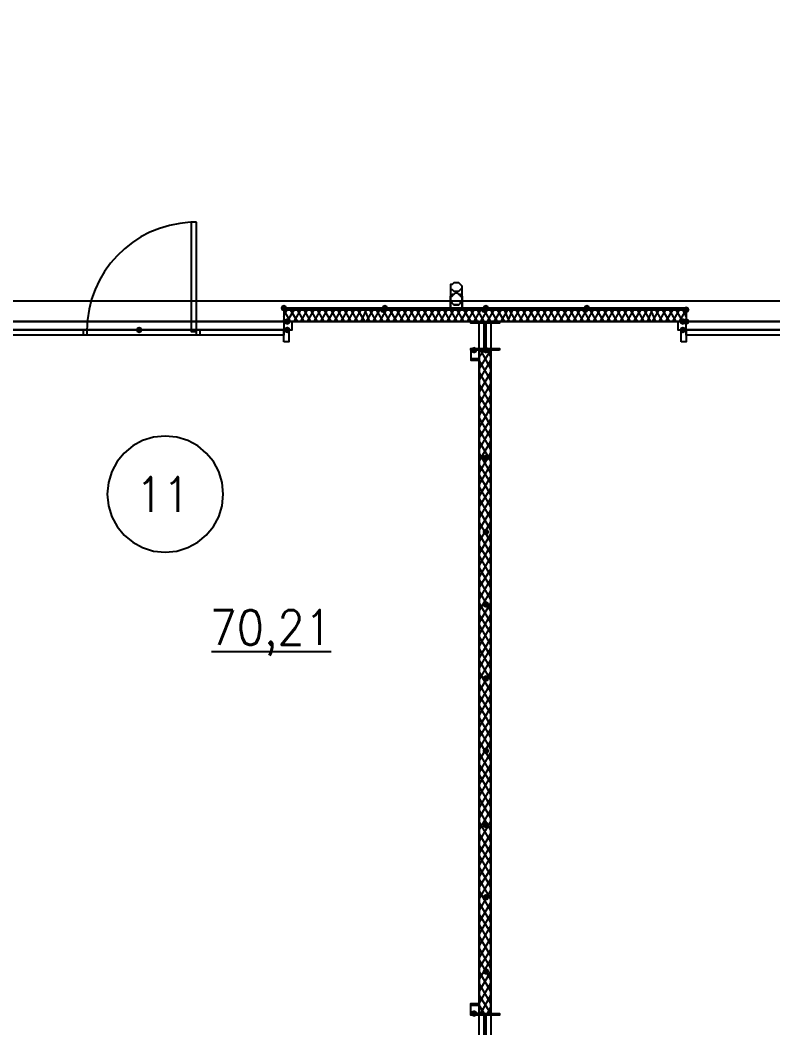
# Model space of a CAD drawing. Header units: millimetres. Extents: x 0 to 420, y 0 to 297.
# Drawn here: x 174.3 to 193.23, y 204.45 to 229.79 of the extents above; entities that cross this region are included whole.
import ezdxf

# ---------------------------------------------------------------- set-up
doc = ezdxf.new("R2010")
doc.units = ezdxf.units.MM
doc.layers.get('0').update_dxf_attribs({"linetype": 'CONTINUOUS'})
doc.styles.get("Standard").update_dxf_attribs({"font": 'STANDARD'})

msp = doc.modelspace()

# ---------------------------------------------------------------- hatches: boundary and pattern name
at = {"true_color": 0x0000fe}
for points in [[(181.017333, 222.546333), (180.992462, 222.486537), (180.932667, 222.461667), (180.872871, 222.486537), (180.848, 222.546333), (180.872871, 222.606129), (180.932667, 222.631), (180.992462, 222.606129)], [(183.515, 222.504), (183.490129, 222.444204), (183.430333, 222.419333), (183.370538, 222.444204), (183.345667, 222.504), (183.370537, 222.563796), (183.430333, 222.588667), (183.490129, 222.563796)], [(183.557333, 222.546333), (183.532462, 222.486537), (183.472667, 222.461667), (183.412871, 222.486537), (183.388, 222.546333), (183.412871, 222.606129), (183.472667, 222.631), (183.532462, 222.606129)], [(186.055, 222.504), (186.030129, 222.444204), (185.970333, 222.419333), (185.910538, 222.444204), (185.885667, 222.504), (185.910537, 222.563796), (185.970333, 222.588667), (186.030129, 222.563796)], [(186.055, 222.504), (186.030129, 222.444204), (185.970333, 222.419333), (185.910538, 222.444204), (185.885667, 222.504), (185.910537, 222.563796), (185.970333, 222.588667), (186.030129, 222.563796)], [(186.097333, 222.546333), (186.072463, 222.486537), (186.012667, 222.461667), (185.952871, 222.486537), (185.928, 222.546333), (185.952871, 222.606129), (186.012667, 222.631), (186.072462, 222.606129)], [(186.097333, 222.546333), (186.072463, 222.486537), (186.012667, 222.461667), (185.952871, 222.486537), (185.928, 222.546333), (185.952871, 222.606129), (186.012667, 222.631), (186.072462, 222.606129)], [(188.595, 222.504), (188.570129, 222.444204), (188.510333, 222.419333), (188.450538, 222.444204), (188.425667, 222.504), (188.450537, 222.563796), (188.510333, 222.588667), (188.570129, 222.563796)], [(188.637333, 222.546333), (188.612462, 222.486537), (188.552667, 222.461667), (188.492871, 222.486537), (188.468, 222.546333), (188.492871, 222.606129), (188.552667, 222.631), (188.612462, 222.606129)], [(191.135, 222.504), (191.110129, 222.444204), (191.050333, 222.419333), (190.990538, 222.444204), (190.965667, 222.504), (190.990537, 222.563796), (191.050333, 222.588667), (191.110129, 222.563796)]]:
    msp.add_hatch(color=0, dxfattribs=at).paths.add_polyline_path(points, flags=0)
at = {"true_color": 0x000007}
h = msp.add_hatch(color=0, dxfattribs=at)
h.paths.add_polyline_path([(185.970333, 222.546333), (180.932667, 222.546333), (185.970333, 222.504)], flags=0)
h.paths.add_polyline_path([(180.932667, 222.546333), (185.970333, 222.504), (180.932667, 222.504)], flags=0)
h = msp.add_hatch(color=0, dxfattribs=at)
h.paths.add_polyline_path([(191.050333, 222.546333), (186.012667, 222.546333), (191.050333, 222.504)], flags=0)
h.paths.add_polyline_path([(186.012667, 222.546333), (191.050333, 222.504), (186.012667, 222.504)], flags=0)
for points in [[(181.102, 222.207667), (181.077129, 222.147871), (181.017333, 222.123), (180.957538, 222.147871), (180.932667, 222.207667), (180.957537, 222.267462), (181.017333, 222.292333), (181.077129, 222.267463)], [(191.050333, 222.207667), (191.025463, 222.147871), (190.965667, 222.123), (190.905871, 222.147871), (190.881, 222.207667), (190.905871, 222.267462), (190.965667, 222.292333), (191.025462, 222.267463)], [(191.135, 222.207667), (191.110129, 222.147871), (191.050333, 222.123), (190.990538, 222.147871), (190.965667, 222.207667), (190.990537, 222.267462), (191.050333, 222.292333), (191.110129, 222.267463)], [(177.376667, 221.996), (177.351796, 221.936204), (177.292, 221.911333), (177.232204, 221.936204), (177.207333, 221.996), (177.232204, 222.055796), (177.292, 222.080667), (177.351796, 222.055796)], [(177.376667, 221.996), (177.351796, 221.936204), (177.292, 221.911333), (177.232204, 221.936204), (177.207333, 221.996), (177.232204, 222.055796), (177.292, 222.080667), (177.351796, 222.055796)], [(181.102, 221.996), (181.077129, 221.936204), (181.017333, 221.911333), (180.957538, 221.936204), (180.932667, 221.996), (180.957537, 222.055796), (181.017333, 222.080667), (181.077129, 222.055796)], [(191.050333, 221.996), (191.025463, 221.936204), (190.965667, 221.911333), (190.905871, 221.936204), (190.881, 221.996), (190.905871, 222.055796), (190.965667, 222.080667), (191.025462, 222.055796)], [(185.801, 221.488), (185.776129, 221.428204), (185.716333, 221.403333), (185.656538, 221.428204), (185.631667, 221.488), (185.656537, 221.547796), (185.716333, 221.572667), (185.776129, 221.547796)], [(186.097333, 221.488), (186.072463, 221.428204), (186.012667, 221.403333), (185.952871, 221.428204), (185.928, 221.488), (185.952871, 221.547796), (186.012667, 221.572667), (186.072462, 221.547796)], [(186.097333, 218.778667), (186.072463, 218.718871), (186.012667, 218.694), (185.952871, 218.718871), (185.928, 218.778667), (185.952871, 218.838462), (186.012667, 218.863333), (186.072462, 218.838463)], [(186.097333, 216.916), (186.072463, 216.856204), (186.012667, 216.831333), (185.952871, 216.856204), (185.928, 216.916), (185.952871, 216.975796), (186.012667, 217.000667), (186.072462, 216.975796)], [(186.097333, 215.095667), (186.072463, 215.035871), (186.012667, 215.011), (185.952871, 215.035871), (185.928, 215.095667), (185.952871, 215.155462), (186.012667, 215.180333), (186.072462, 215.155463)], [(186.097333, 213.233), (186.072463, 213.173204), (186.012667, 213.148333), (185.952871, 213.173204), (185.928, 213.233), (185.952871, 213.292796), (186.012667, 213.317667), (186.072462, 213.292796)], [(186.097333, 211.412667), (186.072463, 211.352871), (186.012667, 211.328), (185.952871, 211.352871), (185.928, 211.412667), (185.952871, 211.472462), (186.012667, 211.497333), (186.072462, 211.472463)], [(186.097333, 209.55), (186.072463, 209.490204), (186.012667, 209.465333), (185.952871, 209.490204), (185.928, 209.55), (185.952871, 209.609796), (186.012667, 209.634667), (186.072462, 209.609796)], [(186.097333, 207.729667), (186.072463, 207.669871), (186.012667, 207.645), (185.952871, 207.669871), (185.928, 207.729667), (185.952871, 207.789462), (186.012667, 207.814333), (186.072462, 207.789463)], [(186.097333, 205.867), (186.072463, 205.807204), (186.012667, 205.782333), (185.952871, 205.807204), (185.928, 205.867), (185.952871, 205.926796), (186.012667, 205.951667), (186.072462, 205.926796)], [(185.801, 204.808667), (185.776129, 204.748871), (185.716333, 204.724), (185.656538, 204.748871), (185.631667, 204.808667), (185.656537, 204.868462), (185.716333, 204.893333), (185.776129, 204.868463)]]:
    msp.add_hatch(color=0, dxfattribs=at).paths.add_polyline_path(points, flags=0)

# ---------------------------------------------------------------- linework, layer by layer
at = {"color": 0, "true_color": 0x000007}
for points in [[(116.078, 231.351667), (377.655667, 231.351667), (377.655667, 222.715667), (116.078, 222.715667)], [(178.731333, 224.705333), (178.604333, 224.705333), (178.604333, 221.953667), (178.731333, 221.953667)], [(185.42, 223.054333), (185.42, 223.096667), (185.377667, 223.139), (185.335333, 223.181333), (185.293, 223.181333), (185.250667, 223.181333), (185.208333, 223.181333), (185.166, 223.139), (185.123667, 223.139), (185.123667, 223.096667), (185.123667, 223.054333), (185.123667, 223.012), (185.166, 223.012), (185.208333, 222.969667), (185.250667, 222.969667), (185.293, 222.969667), (185.335333, 222.969667), (185.377667, 223.012)], [(103.970667, 105.029), (389.763, 105.029), (389.763, 222.715667), (103.970667, 222.715667)], [(185.547, 222.546333), (185.42, 222.546333), (185.42, 222.758), (185.42, 222.800333), (185.42, 222.842667), (185.377667, 222.842667), (185.377667, 222.885), (185.335333, 222.885), (185.293, 222.927333), (185.250667, 222.927333), (185.208333, 222.885), (185.166, 222.885), (185.166, 222.842667), (185.123667, 222.842667), (185.123667, 222.800333), (185.123667, 222.758), (185.123667, 222.546333), (184.996667, 222.546333), (185.123667, 222.546333), (185.123667, 222.758), (185.123667, 222.800333), (185.123667, 222.842667), (185.166, 222.842667), (185.166, 222.885), (185.208333, 222.885), (185.250667, 222.927333), (185.293, 222.927333), (185.335333, 222.885), (185.377667, 222.885), (185.377667, 222.842667), (185.42, 222.800333), (185.42, 222.758), (185.42, 222.546333), (185.547, 222.546333), (185.42, 222.546333), (185.42, 222.758), (185.42, 222.800333), (185.42, 222.842667), (185.377667, 222.842667), (185.377667, 222.885), (185.335333, 222.885), (185.293, 222.927333), (185.250667, 222.927333), (185.208333, 222.885), (185.166, 222.885), (185.166, 222.842667), (185.123667, 222.842667), (185.123667, 222.800333), (185.123667, 222.758), (185.123667, 222.546333), (184.996667, 222.546333), (185.123667, 222.546333), (185.123667, 222.758), (185.123667, 222.800333), (185.123667, 222.842667), (185.166, 222.842667), (185.166, 222.885), (185.208333, 222.885), (185.250667, 222.927333), (185.293, 222.927333), (185.335333, 222.885), (185.377667, 222.885), (185.377667, 222.842667), (185.42, 222.800333), (185.42, 222.758), (185.42, 222.546333), (185.547, 222.546333), (185.42, 222.546333), (185.42, 222.758), (185.42, 222.800333), (185.377667, 222.842667), (185.377667, 222.885), (185.335333, 222.885), (185.293, 222.927333), (185.250667, 222.927333), (185.208333, 222.885), (185.166, 222.885), (185.166, 222.842667), (185.123667, 222.842667), (185.123667, 222.800333), (185.123667, 222.758), (185.123667, 222.546333), (184.996667, 222.546333), (185.123667, 222.546333), (185.123667, 222.758), (185.123667, 222.800333), (185.123667, 222.842667), (185.166, 222.842667), (185.166, 222.885), (185.208333, 222.885), (185.250667, 222.927333), (185.293, 222.927333), (185.335333, 222.885), (185.377667, 222.885), (185.377667, 222.842667), (185.42, 222.842667), (185.42, 222.800333), (185.42, 222.758), (185.42, 222.546333)], [(185.42, 222.758), (185.42, 222.715667), (185.377667, 222.715667), (185.377667, 222.673333), (185.335333, 222.631), (185.293, 222.631), (185.250667, 222.631), (185.208333, 222.631), (185.166, 222.673333), (185.123667, 222.715667), (185.123667, 222.758), (185.123667, 222.800333), (185.123667, 222.842667), (185.166, 222.842667), (185.166, 222.885), (185.208333, 222.885), (185.250667, 222.927333), (185.293, 222.927333), (185.335333, 222.885), (185.377667, 222.885), (185.377667, 222.842667), (185.42, 222.800333), (185.42, 222.758), (185.42, 222.800333), (185.377667, 222.842667), (185.377667, 222.885), (185.335333, 222.885), (185.293, 222.927333), (185.250667, 222.927333), (185.208333, 222.885), (185.166, 222.885), (185.166, 222.842667), (185.123667, 222.842667), (185.123667, 222.800333), (185.123667, 222.758), (185.123667, 222.715667), (185.166, 222.673333), (185.208333, 222.631), (185.250667, 222.631), (185.293, 222.631), (185.335333, 222.631), (185.377667, 222.673333), (185.377667, 222.715667), (185.42, 222.715667)], [(185.123667, 222.758), (185.123667, 222.715667), (185.166, 222.673333), (185.208333, 222.631), (185.250667, 222.631), (185.293, 222.631), (185.335333, 222.631), (185.377667, 222.673333), (185.377667, 222.715667), (185.42, 222.715667), (185.42, 222.758), (185.42, 222.800333), (185.377667, 222.842667), (185.377667, 222.885), (185.335333, 222.885), (185.293, 222.927333), (185.250667, 222.927333), (185.208333, 222.885), (185.166, 222.885), (185.166, 222.842667), (185.123667, 222.842667), (185.123667, 222.800333)], [(185.970333, 222.546333), (180.932667, 222.546333), (185.970333, 222.504)], [(180.932667, 222.546333), (185.970333, 222.504), (180.932667, 222.504)], [(180.932667, 222.504), (185.970333, 222.504), (185.970333, 222.546333), (180.932667, 222.546333)], [(180.932667, 222.504), (185.970333, 222.504), (185.970333, 222.546333), (180.932667, 222.546333)], [(191.050333, 222.546333), (186.012667, 222.546333), (191.050333, 222.504)], [(186.012667, 222.546333), (191.050333, 222.504), (186.012667, 222.504)], [(191.050333, 222.546333), (186.012667, 222.546333), (186.012667, 222.504), (191.050333, 222.504)], [(191.050333, 222.546333), (186.012667, 222.546333), (186.012667, 222.504), (191.050333, 222.504)], [(168.740667, 187.706), (185.843333, 187.706), (185.843333, 222.207667), (168.740667, 222.207667)], [(180.932667, 221.996), (181.144333, 221.996), (181.144333, 222.207667), (180.932667, 222.207667), (180.932667, 221.996), (181.144333, 221.996), (181.144333, 222.207667), (180.932667, 222.207667)], [(186.351333, 221.488), (185.631667, 221.488), (185.631667, 221.530333), (185.970333, 221.530333), (185.970333, 222.165333), (185.631667, 222.165333), (185.631667, 222.207667), (186.351333, 222.207667), (186.351333, 222.165333), (186.012667, 222.165333), (186.012667, 221.530333), (186.351333, 221.530333)], [(203.242333, 222.207667), (186.139667, 222.207667), (186.139667, 187.706), (203.242333, 187.706)], [(190.838667, 221.996), (191.050333, 221.996), (191.050333, 222.207667), (190.838667, 222.207667), (190.838667, 221.996), (191.050333, 221.996), (191.050333, 222.207667), (190.838667, 222.207667)], [(173.693667, 221.996), (180.932667, 221.996), (180.932667, 221.869), (173.693667, 221.869)], [(175.895, 221.996), (175.979667, 221.996), (175.979667, 221.869), (175.895, 221.869)], [(178.731333, 221.996), (178.816, 221.996), (178.816, 221.869), (178.731333, 221.869)], [(180.932667, 221.699667), (180.932667, 221.996), (181.059667, 221.996), (181.059667, 221.699667)], [(190.923333, 221.699667), (190.923333, 221.996), (191.050333, 221.996), (191.050333, 221.699667)], [(191.050333, 221.996), (198.331667, 221.996), (198.331667, 221.869), (191.050333, 221.869)], [(185.843333, 221.488), (185.631667, 221.488), (185.631667, 221.276333), (185.843333, 221.276333), (185.843333, 221.488), (185.631667, 221.488), (185.631667, 221.234), (185.843333, 221.234)], [(186.139667, 204.808667), (186.139667, 221.488), (185.843333, 221.488), (185.843333, 204.808667)], [(185.843333, 204.808667), (185.631667, 204.808667), (185.631667, 205.020333), (185.843333, 205.020333), (185.843333, 204.808667), (185.631667, 204.808667), (185.631667, 205.062667), (185.843333, 205.062667)], [(186.351333, 204.089), (185.631667, 204.089), (185.631667, 204.131333), (185.970333, 204.131333), (185.970333, 204.766333), (185.631667, 204.766333), (185.631667, 204.808667), (186.351333, 204.808667), (186.351333, 204.766333), (186.012667, 204.766333), (186.012667, 204.131333), (186.351333, 204.131333)]]:
    msp.add_lwpolyline(points, close=True, dxfattribs=at)
for points in [[(178.581679, 224.702309), (178.313152, 224.676491), (178.053071, 224.625546), (177.802651, 224.550743), (177.563108, 224.453352), (177.335659, 224.334642), (177.12152, 224.195884), (176.921906, 224.038348), (176.738033, 223.863304), (176.571119, 223.672021), (176.422378, 223.46577), (176.293028, 223.24582), (176.184283, 223.013442), (176.09736, 222.769905), (176.033476, 222.51648), (175.993846, 222.254436), (175.979686, 221.985043)], [(185.123667, 223.054333), (185.123667, 222.758)], [(185.42, 222.758), (185.42, 223.054333)], [(180.932667, 222.504), (185.970333, 222.504), (180.932667, 222.504), (185.970333, 222.546333)], [(180.932667, 222.334667), (181.017333, 222.504)], [(181.102, 222.207667), (180.932667, 222.504)], [(180.932667, 222.504), (180.932667, 222.207667)], [(180.932667, 222.504), (180.932667, 222.207667)], [(191.050333, 222.504), (180.932667, 222.504)], [(181.017333, 222.207667), (181.186667, 222.504)], [(181.271333, 222.207667), (181.102, 222.504)], [(181.186667, 222.207667), (181.356, 222.504)], [(181.440667, 222.207667), (181.271333, 222.504)], [(181.356, 222.207667), (181.525333, 222.504)], [(181.61, 222.207667), (181.440667, 222.504)], [(181.525333, 222.207667), (181.694667, 222.504)], [(181.779333, 222.207667), (181.61, 222.504)], [(181.694667, 222.207667), (181.864, 222.504)], [(181.948667, 222.207667), (181.779333, 222.504)], [(181.864, 222.207667), (182.033333, 222.504)], [(182.118, 222.207667), (181.948667, 222.504)], [(182.033333, 222.207667), (182.202667, 222.504)], [(182.287333, 222.207667), (182.118, 222.504)], [(182.202667, 222.207667), (182.372, 222.504)], [(182.456667, 222.207667), (182.287333, 222.504)], [(182.372, 222.207667), (182.541333, 222.504)], [(182.626, 222.207667), (182.456667, 222.504)], [(182.541333, 222.207667), (182.710667, 222.504)], [(182.795333, 222.207667), (182.626, 222.504)], [(182.710667, 222.207667), (182.88, 222.504)], [(182.964667, 222.207667), (182.795333, 222.504)], [(182.88, 222.207667), (183.007, 222.504)], [(183.091667, 222.207667), (182.964667, 222.504)], [(183.007, 222.207667), (183.176333, 222.504)], [(183.261, 222.207667), (183.091667, 222.504)], [(183.176333, 222.207667), (183.345667, 222.504)], [(183.430333, 222.207667), (183.261, 222.504)], [(183.345667, 222.207667), (183.515, 222.504)], [(183.599667, 222.207667), (183.430333, 222.504)], [(183.515, 222.207667), (183.684333, 222.504)], [(183.769, 222.207667), (183.599667, 222.504)], [(183.684333, 222.207667), (183.853667, 222.504)], [(183.938333, 222.207667), (183.769, 222.504)], [(183.853667, 222.207667), (184.023, 222.504)], [(184.107667, 222.207667), (183.938333, 222.504)], [(184.023, 222.207667), (184.192333, 222.504)], [(184.277, 222.207667), (184.107667, 222.504)], [(184.192333, 222.207667), (184.361667, 222.504)], [(184.446333, 222.207667), (184.277, 222.504)], [(184.361667, 222.207667), (184.531, 222.504)], [(184.615667, 222.207667), (184.446333, 222.504)], [(184.531, 222.207667), (184.700333, 222.504)], [(184.785, 222.207667), (184.615667, 222.504)], [(184.700333, 222.207667), (184.869667, 222.504)], [(184.954333, 222.207667), (184.785, 222.504)], [(184.869667, 222.207667), (185.039, 222.504)], [(185.123667, 222.207667), (184.954333, 222.504)], [(185.039, 222.207667), (185.208333, 222.504)], [(185.293, 222.207667), (185.123667, 222.504)], [(185.208333, 222.207667), (185.377667, 222.504)], [(185.462333, 222.207667), (185.293, 222.504)], [(185.377667, 222.207667), (185.547, 222.504)], [(185.631667, 222.207667), (185.462333, 222.504)], [(185.547, 222.207667), (185.716333, 222.504)], [(185.801, 222.207667), (185.631667, 222.504)], [(185.716333, 222.207667), (185.885667, 222.504)], [(185.970333, 222.207667), (185.801, 222.504)], [(185.885667, 222.207667), (186.055, 222.504)], [(186.139667, 222.207667), (185.970333, 222.504)], [(186.012667, 222.546333), (191.050333, 222.546333), (186.012667, 222.504), (191.050333, 222.504)], [(186.055, 222.207667), (186.224333, 222.504)], [(186.309, 222.207667), (186.139667, 222.504)], [(186.224333, 222.207667), (186.393667, 222.504)], [(186.478333, 222.207667), (186.309, 222.504)], [(186.393667, 222.207667), (186.563, 222.504)], [(186.605333, 222.207667), (186.478333, 222.504)], [(186.563, 222.207667), (186.69, 222.504)], [(186.774667, 222.207667), (186.605333, 222.504)], [(186.69, 222.207667), (186.859333, 222.504)], [(186.944, 222.207667), (186.774667, 222.504)], [(186.859333, 222.207667), (187.028667, 222.504)], [(187.113333, 222.207667), (186.944, 222.504)], [(187.028667, 222.207667), (187.198, 222.504)], [(187.282667, 222.207667), (187.113333, 222.504)], [(187.198, 222.207667), (187.367333, 222.504)], [(187.452, 222.207667), (187.282667, 222.504)], [(187.367333, 222.207667), (187.536667, 222.504)], [(187.621333, 222.207667), (187.452, 222.504)], [(187.536667, 222.207667), (187.706, 222.504)], [(187.790667, 222.207667), (187.621333, 222.504)], [(187.706, 222.207667), (187.875333, 222.504)], [(187.96, 222.207667), (187.790667, 222.504)], [(187.875333, 222.207667), (188.044667, 222.504)], [(188.129333, 222.207667), (187.96, 222.504)], [(188.044667, 222.207667), (188.214, 222.504)], [(188.298667, 222.207667), (188.129333, 222.504)], [(188.214, 222.207667), (188.383333, 222.504)], [(188.468, 222.207667), (188.298667, 222.504)], [(188.383333, 222.207667), (188.552667, 222.504)], [(188.637333, 222.207667), (188.468, 222.504)], [(188.552667, 222.207667), (188.722, 222.504)], [(188.806667, 222.207667), (188.637333, 222.504)], [(188.722, 222.207667), (188.891333, 222.504)], [(188.976, 222.207667), (188.806667, 222.504)], [(188.891333, 222.207667), (189.060667, 222.504)], [(189.145333, 222.207667), (188.976, 222.504)], [(189.060667, 222.207667), (189.23, 222.504)], [(189.314667, 222.207667), (189.145333, 222.504)], [(189.23, 222.207667), (189.399333, 222.504)], [(189.484, 222.207667), (189.314667, 222.504)], [(189.399333, 222.207667), (189.568667, 222.504)], [(189.653333, 222.207667), (189.484, 222.504)], [(189.568667, 222.207667), (189.738, 222.504)], [(189.822667, 222.207667), (189.653333, 222.504)], [(189.738, 222.207667), (189.907333, 222.504)], [(189.992, 222.207667), (189.822667, 222.504)], [(189.907333, 222.207667), (190.076667, 222.504)], [(190.161333, 222.207667), (189.992, 222.504)], [(190.076667, 222.207667), (190.203667, 222.504)], [(190.288333, 222.207667), (190.161333, 222.504)], [(190.203667, 222.207667), (190.373, 222.504)], [(190.457667, 222.207667), (190.288333, 222.504)], [(190.373, 222.207667), (190.542333, 222.504)], [(190.627, 222.207667), (190.457667, 222.504)], [(190.542333, 222.207667), (190.711667, 222.504)], [(190.796333, 222.207667), (190.627, 222.504)], [(190.711667, 222.207667), (190.881, 222.504)], [(190.965667, 222.207667), (190.796333, 222.504)], [(190.881, 222.207667), (191.050333, 222.504)], [(191.050333, 222.334667), (190.965667, 222.504)], [(191.050333, 222.504), (191.050333, 222.207667)], [(191.050333, 222.504), (191.050333, 222.207667)], [(173.693667, 222.080667), (173.693667, 222.207667), (177.292, 222.207667)], [(177.292, 222.207667), (180.932667, 222.207667), (180.932667, 222.080667)], [(180.932667, 222.207667), (180.932667, 222.25)], [(181.059667, 222.207667), (190.923333, 222.207667)], [(185.631667, 222.165333), (185.631667, 222.207667)], [(185.801, 222.165333), (185.801, 222.207667)], [(186.012667, 221.488), (186.012667, 222.207667)], [(186.182, 222.165333), (186.182, 222.207667)], [(186.351333, 222.165333), (186.351333, 222.207667)], [(191.050333, 222.080667), (191.050333, 222.207667), (194.691, 222.207667)], [(177.292, 221.996), (173.693667, 221.996), (173.693667, 222.080667)], [(180.932667, 222.080667), (180.932667, 221.996), (177.292, 221.996)], [(194.691, 221.996), (191.050333, 221.996), (191.050333, 222.080667)], [(185.631667, 221.488), (185.631667, 221.530333)], [(185.801, 221.488), (185.801, 221.530333)], [(185.843333, 221.318667), (185.970333, 221.488)], [(185.843333, 221.022333), (186.139667, 221.488)], [(186.139667, 221.022333), (185.885667, 221.488)], [(186.139667, 221.318667), (186.055, 221.488)], [(186.182, 221.488), (186.182, 221.530333)], [(186.351333, 221.488), (186.351333, 221.530333)], [(185.716333, 221.276333), (185.716333, 221.234)], [(185.843333, 220.726), (186.139667, 221.234)], [(186.139667, 220.726), (185.843333, 221.234)], [(185.843333, 220.429667), (186.139667, 220.937667)], [(186.139667, 220.429667), (185.843333, 220.937667)], [(185.843333, 220.133333), (186.139667, 220.641333)], [(186.139667, 220.133333), (185.843333, 220.641333)], [(185.843333, 219.837), (186.139667, 220.345)], [(186.139667, 219.879333), (185.843333, 220.345)], [(186.139667, 219.583), (185.843333, 220.091)], [(185.843333, 219.540667), (186.139667, 220.048667)], [(186.139667, 219.286667), (185.843333, 219.794667)], [(185.843333, 219.286667), (186.139667, 219.752333)], [(185.843333, 218.990333), (186.139667, 219.498333)], [(186.139667, 218.990333), (185.843333, 219.498333)], [(179.408667, 217.8685), (179.378995, 218.162842), (179.293893, 218.436993), (179.159236, 218.68508), (178.980896, 218.90123), (178.764746, 219.07957), (178.516659, 219.214227), (178.242508, 219.299328), (177.948167, 219.329), (177.653825, 219.299328), (177.379674, 219.214227), (177.131587, 219.07957), (176.915437, 218.90123), (176.737097, 218.68508), (176.60244, 218.436993), (176.517339, 218.162842), (176.487667, 217.8685)], [(185.843333, 218.694), (186.139667, 219.202)], [(186.139667, 218.694), (185.843333, 219.202)], [(185.843333, 218.397667), (186.139667, 218.905667)], [(186.139667, 218.397667), (185.843333, 218.905667)], [(185.843333, 218.101333), (186.139667, 218.609333)], [(186.139667, 218.143667), (185.843333, 218.609333)], [(186.139667, 217.847333), (185.843333, 218.355333)], [(185.843333, 217.805), (186.139667, 218.313)], [(186.139667, 217.551), (185.843333, 218.059)], [(185.843333, 217.551), (186.139667, 218.016667)], [(176.487667, 217.8685), (176.517339, 217.574158), (176.60244, 217.300007), (176.737097, 217.05192), (176.915437, 216.83577), (177.131587, 216.65743), (177.379674, 216.522773), (177.653825, 216.437672), (177.948167, 216.408), (178.242508, 216.437672), (178.516659, 216.522773), (178.764746, 216.65743), (178.980896, 216.83577), (179.159236, 217.05192), (179.293893, 217.300007), (179.378995, 217.574158), (179.408667, 217.8685)], [(185.843333, 217.254667), (186.139667, 217.762667)], [(186.139667, 217.254667), (185.843333, 217.762667)], [(185.843333, 216.958333), (186.139667, 217.466333)], [(186.139667, 216.958333), (185.843333, 217.466333)], [(185.843333, 216.662), (186.139667, 217.17)], [(186.139667, 216.662), (185.843333, 217.17)], [(185.843333, 216.365667), (186.139667, 216.873667)], [(186.139667, 216.365667), (185.843333, 216.873667)], [(185.843333, 216.069333), (186.139667, 216.577333)], [(186.139667, 216.111667), (185.843333, 216.577333)], [(186.139667, 215.815333), (185.843333, 216.323333)], [(185.843333, 215.773), (186.139667, 216.281)], [(186.139667, 215.519), (185.843333, 216.027)], [(185.843333, 215.519), (186.139667, 215.984667)], [(185.843333, 215.222667), (186.139667, 215.730667)], [(186.139667, 215.222667), (185.843333, 215.730667)], [(185.843333, 214.926333), (186.139667, 215.434333)], [(186.139667, 214.926333), (185.843333, 215.434333)], [(185.843333, 214.63), (186.139667, 215.138)], [(186.139667, 214.63), (185.843333, 215.138)], [(185.843333, 214.333667), (186.139667, 214.841667)], [(186.139667, 214.376), (185.843333, 214.841667)], [(186.139667, 214.079667), (185.843333, 214.587667)], [(185.843333, 214.037333), (186.139667, 214.545333)], [(186.139667, 213.783333), (185.843333, 214.291333)], [(185.843333, 213.741), (186.139667, 214.249)], [(179.112333, 213.910333), (182.118, 213.910333)], [(185.843333, 213.487), (186.139667, 213.995)], [(186.139667, 213.487), (185.843333, 213.995)], [(185.843333, 213.190667), (186.139667, 213.698667)], [(186.139667, 213.190667), (185.843333, 213.698667)], [(185.843333, 212.894333), (186.139667, 213.402333)], [(186.139667, 212.894333), (185.843333, 213.402333)], [(185.843333, 212.598), (186.139667, 213.106)], [(186.139667, 212.598), (185.843333, 213.106)], [(185.843333, 212.301667), (186.139667, 212.809667)], [(186.139667, 212.344), (185.843333, 212.809667)], [(186.139667, 212.047667), (185.843333, 212.555667)], [(185.843333, 212.005333), (186.139667, 212.513333)], [(186.139667, 211.751333), (185.843333, 212.259333)], [(185.843333, 211.751333), (186.139667, 212.217)], [(185.843333, 211.455), (186.139667, 211.963)], [(186.139667, 211.455), (185.843333, 211.963)], [(185.843333, 211.158667), (186.139667, 211.666667)], [(186.139667, 211.158667), (185.843333, 211.666667)], [(185.843333, 210.862333), (186.139667, 211.370333)], [(186.139667, 210.862333), (185.843333, 211.370333)], [(185.843333, 210.566), (186.139667, 211.074)], [(186.139667, 210.608333), (185.843333, 211.074)], [(186.139667, 210.312), (185.843333, 210.82)], [(185.843333, 210.269667), (186.139667, 210.777667)], [(186.139667, 210.015667), (185.843333, 210.523667)], [(185.843333, 209.973333), (186.139667, 210.481333)], [(185.843333, 209.719333), (186.139667, 210.227333)], [(186.139667, 209.719333), (185.843333, 210.227333)], [(185.843333, 209.423), (186.139667, 209.931)], [(186.139667, 209.423), (185.843333, 209.931)], [(185.843333, 209.126667), (186.139667, 209.634667)], [(186.139667, 209.126667), (185.843333, 209.634667)], [(185.843333, 208.830333), (186.139667, 209.338333)], [(186.139667, 208.830333), (185.843333, 209.338333)], [(185.843333, 208.534), (186.139667, 209.042)], [(186.139667, 208.576333), (185.843333, 209.042)], [(186.139667, 208.28), (185.843333, 208.788)], [(185.843333, 208.237667), (186.139667, 208.745667)], [(186.139667, 207.983667), (185.843333, 208.491667)], [(185.843333, 207.983667), (186.139667, 208.449333)], [(185.843333, 207.687333), (186.139667, 208.195333)], [(186.139667, 207.687333), (185.843333, 208.195333)], [(185.843333, 207.391), (186.139667, 207.899)], [(186.139667, 207.391), (185.843333, 207.899)], [(185.843333, 207.094667), (186.139667, 207.602667)], [(186.139667, 207.094667), (185.843333, 207.602667)], [(185.843333, 206.798333), (186.139667, 207.306333)], [(186.139667, 206.840667), (185.843333, 207.306333)], [(186.139667, 206.544333), (185.843333, 207.052333)], [(185.843333, 206.502), (186.139667, 207.01)], [(186.139667, 206.248), (185.843333, 206.756)], [(185.843333, 206.205667), (186.139667, 206.713667)], [(186.139667, 205.951667), (185.843333, 206.459667)], [(185.843333, 205.951667), (186.139667, 206.417333)], [(185.843333, 205.655333), (186.139667, 206.163333)], [(186.139667, 205.655333), (185.843333, 206.163333)], [(185.843333, 205.359), (186.139667, 205.867)], [(186.139667, 205.359), (185.843333, 205.867)], [(185.843333, 205.062667), (186.139667, 205.570667)], [(186.139667, 205.062667), (185.843333, 205.570667)], [(186.139667, 204.808667), (185.843333, 205.274333)], [(185.885667, 204.808667), (186.139667, 205.274333)], [(185.716333, 205.020333), (185.716333, 205.062667)], [(185.970333, 204.808667), (185.843333, 205.020333)], [(186.055, 204.808667), (186.139667, 204.978)], [(185.631667, 204.766333), (185.631667, 204.808667)], [(185.801, 204.766333), (185.801, 204.808667)], [(186.012667, 204.089), (186.012667, 204.808667)], [(186.182, 204.766333), (186.182, 204.808667)], [(186.351333, 204.766333), (186.351333, 204.808667)]]:
    msp.add_lwpolyline(points, dxfattribs=at)

# ---------------------------------------------------------------- texts
at = {"color": 0, "true_color": 0x000007, "char_height": 0.872032, "attachment_point": 1}
for s, insert, width in [('11', (177.20734, 218.29603), 0.67824709), ('70,21', (179.07, 214.9517), 2.56764984)]:
    msp.add_mtext(s, dxfattribs=dict(at, insert=insert, width=width))

doc.saveas('drawing.dxf')
